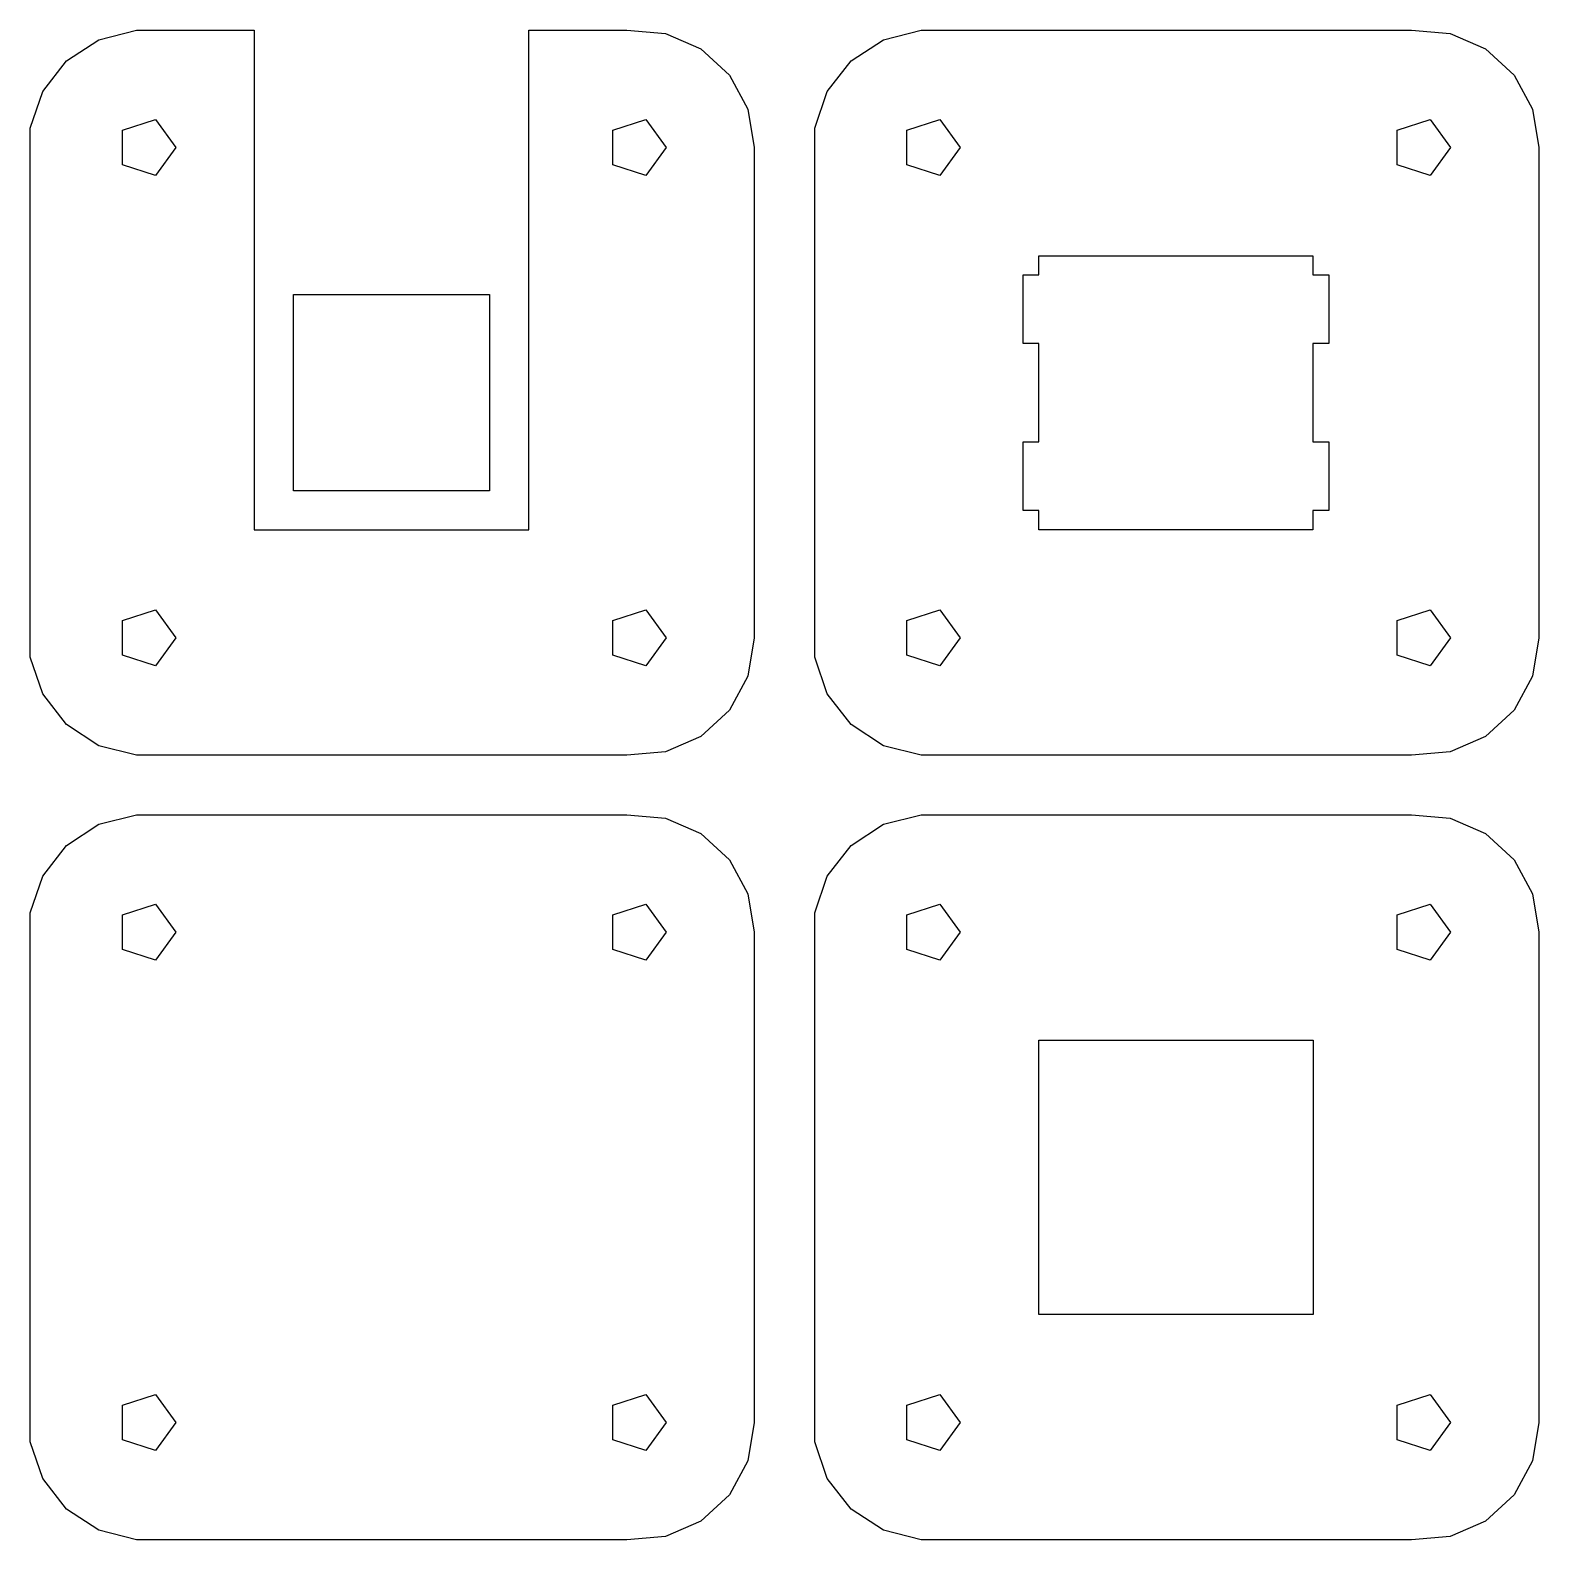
# Model space of a CAD drawing. Extents: x 0 to 218, y 0 to 219.
import ezdxf

# ---------------------------------------------------------------- set-up
doc = ezdxf.new("R2010")
doc.units = 0
doc.layers.get('0').update_dxf_attribs({"linetype": 'CONTINUOUS'})

msp = doc.modelspace()

# ---------------------------------------------------------------- linework, layer by layer
at = {"color": 7}
for points in [[(0.4, 127.936368), (0.4, 204.403768), (2.217008, 209.698888), (5.655433, 214.115264), (10.343937, 217.17952), (15.772283, 218.55432), (32.765984, 218.55432), (32.765984, 146.327552), (72.451024, 146.327552), (72.451024, 218.55432), (86.638426, 218.55432), (92.217008, 218.08944), (97.344882, 215.841568), (101.463622, 212.048808), (104.128189, 207.125032), (105.049449, 201.603144), (105.049449, 130.737), (104.128189, 125.215112), (101.463622, 120.291328), (97.344882, 116.498576), (92.217008, 114.250704), (86.638426, 113.785816), (15.772283, 113.785816), (10.343937, 115.160624), (5.655433, 118.224872), (2.217008, 122.641256), (0.4, 127.936368)], [(113.785827, 127.936368), (113.785827, 204.403768), (115.602834, 209.698888), (119.04126, 214.115264), (123.729764, 217.17952), (129.15811, 218.55432), (200.024248, 218.55432), (205.602832, 218.08944), (210.730712, 215.841568), (214.849448, 212.048808), (217.514016, 207.125032), (218.435272, 201.603144), (218.435272, 130.737), (217.514016, 125.215112), (214.849448, 120.291328), (210.730712, 116.498576), (205.602832, 114.250704), (200.024248, 113.785816), (129.15811, 113.785816), (123.729764, 115.160624), (119.04126, 118.224872), (115.602834, 122.641256), (113.785827, 127.936368)], [(13.734174, 199.102984), (13.734174, 204.103296), (18.490709, 205.648184), (21.427402, 201.603144), (18.490709, 197.558104), (13.734174, 199.102984)], [(84.600315, 199.102984), (84.600315, 204.103296), (89.35685, 205.648184), (92.293543, 201.603144), (89.35685, 197.558104), (84.600315, 199.102984)], [(127.12, 199.102984), (127.12, 204.103296), (131.876535, 205.648184), (134.813232, 201.603144), (131.876535, 197.558104), (127.12, 199.102984)], [(197.986144, 199.102984), (197.986144, 204.103296), (202.74268, 205.648184), (205.679368, 201.603144), (202.74268, 197.558104), (197.986144, 199.102984)], [(143.88976, 149.148024), (143.88976, 159.07212), (146.194328, 159.07212), (146.194328, 173.268024), (143.88976, 173.268024), (143.88976, 183.19212), (146.194328, 183.19212), (146.194328, 185.970072), (185.794328, 185.970072), (185.794328, 183.19212), (188.098896, 183.19212), (188.098896, 173.268024), (185.794328, 173.268024), (185.794328, 159.07212), (188.098896, 159.07212), (188.098896, 149.148024), (185.794328, 149.148024), (185.794328, 146.370072), (146.194328, 146.370072), (146.194328, 149.148024), (143.88976, 149.148024)], [(13.734174, 128.23684), (13.734174, 133.23716), (18.490709, 134.78204), (21.427402, 130.737), (18.490709, 126.69196), (13.734174, 128.23684)], [(84.600315, 128.23684), (84.600315, 133.23716), (89.35685, 134.78204), (92.293543, 130.737), (89.35685, 126.69196), (84.600315, 128.23684)], [(127.12, 128.23684), (127.12, 133.23716), (131.876535, 134.78204), (134.813232, 130.737), (131.876535, 126.69196), (127.12, 128.23684)], [(197.986144, 128.23684), (197.986144, 133.23716), (202.74268, 134.78204), (205.679368, 130.737), (202.74268, 126.69196), (197.986144, 128.23684)], [(0.4, 14.550568), (0.4, 91.017928), (2.217008, 96.313064), (5.655433, 100.72944), (10.343937, 103.793696), (15.772283, 105.168496), (86.638426, 105.168496), (92.217008, 104.703616), (97.344882, 102.455744), (101.463622, 98.662984), (104.128189, 93.739208), (105.049449, 88.217288), (105.049449, 17.351208), (104.128189, 11.829288), (101.463622, 6.905528), (97.344882, 3.112728), (92.217008, 0.864888), (86.638426, 0.400008), (15.772283, 0.400008), (10.343937, 1.774808), (5.655433, 4.839048), (2.217008, 9.255448), (0.4, 14.550568)], [(113.785827, 14.550568), (113.785827, 91.017928), (115.602834, 96.313064), (119.04126, 100.72944), (123.729764, 103.793696), (129.15811, 105.168496), (200.024248, 105.168496), (205.602832, 104.703616), (210.730712, 102.455744), (214.849448, 98.662984), (217.514016, 93.739208), (218.435272, 88.217288), (218.435272, 17.351208), (217.514016, 11.829288), (214.849448, 6.905528), (210.730712, 3.112728), (205.602832, 0.864888), (200.024248, 0.400008), (129.15811, 0.400008), (123.729764, 1.774808), (119.04126, 4.839048), (115.602834, 9.255448), (113.785827, 14.550568)], [(13.734174, 85.717128), (13.734174, 90.717448), (18.490709, 92.262328), (21.427402, 88.217288), (18.490709, 84.172248), (13.734174, 85.717128)], [(84.600315, 85.717128), (84.600315, 90.717448), (89.35685, 92.262328), (92.293543, 88.217288), (89.35685, 84.172248), (84.600315, 85.717128)], [(127.12, 85.717128), (127.12, 90.717448), (131.876535, 92.262328), (134.813232, 88.217288), (131.876535, 84.172248), (127.12, 85.717128)], [(197.986144, 85.717128), (197.986144, 90.717448), (202.74268, 92.262328), (205.679368, 88.217288), (202.74268, 84.172248), (197.986144, 85.717128)], [(146.151808, 32.941688), (146.151808, 72.626728), (185.836848, 72.626728), (185.836848, 32.941688), (146.151808, 32.941688)], [(13.734174, 14.851048), (13.734174, 19.851368), (18.490709, 21.396248), (21.427402, 17.351208), (18.490709, 13.306168), (13.734174, 14.851048)], [(84.600315, 14.851048), (84.600315, 19.851368), (89.35685, 21.396248), (92.293543, 17.351208), (89.35685, 13.306168), (84.600315, 14.851048)], [(127.12, 14.851048), (127.12, 19.851368), (131.876535, 21.396248), (134.813232, 17.351208), (131.876535, 13.306168), (127.12, 14.851048)], [(197.986144, 14.851048), (197.986144, 19.851368), (202.74268, 21.396248), (205.679368, 17.351208), (202.74268, 13.306168), (197.986144, 14.851048)]]:
    msp.add_lwpolyline(points, dxfattribs=at)
at = {"color": 1}
msp.add_lwpolyline([(38.435276, 151.99684), (38.435276, 180.343296), (66.781732, 180.343296), (66.781732, 151.99684), (38.435276, 151.99684)], dxfattribs=at)

doc.saveas('drawing.dxf')
